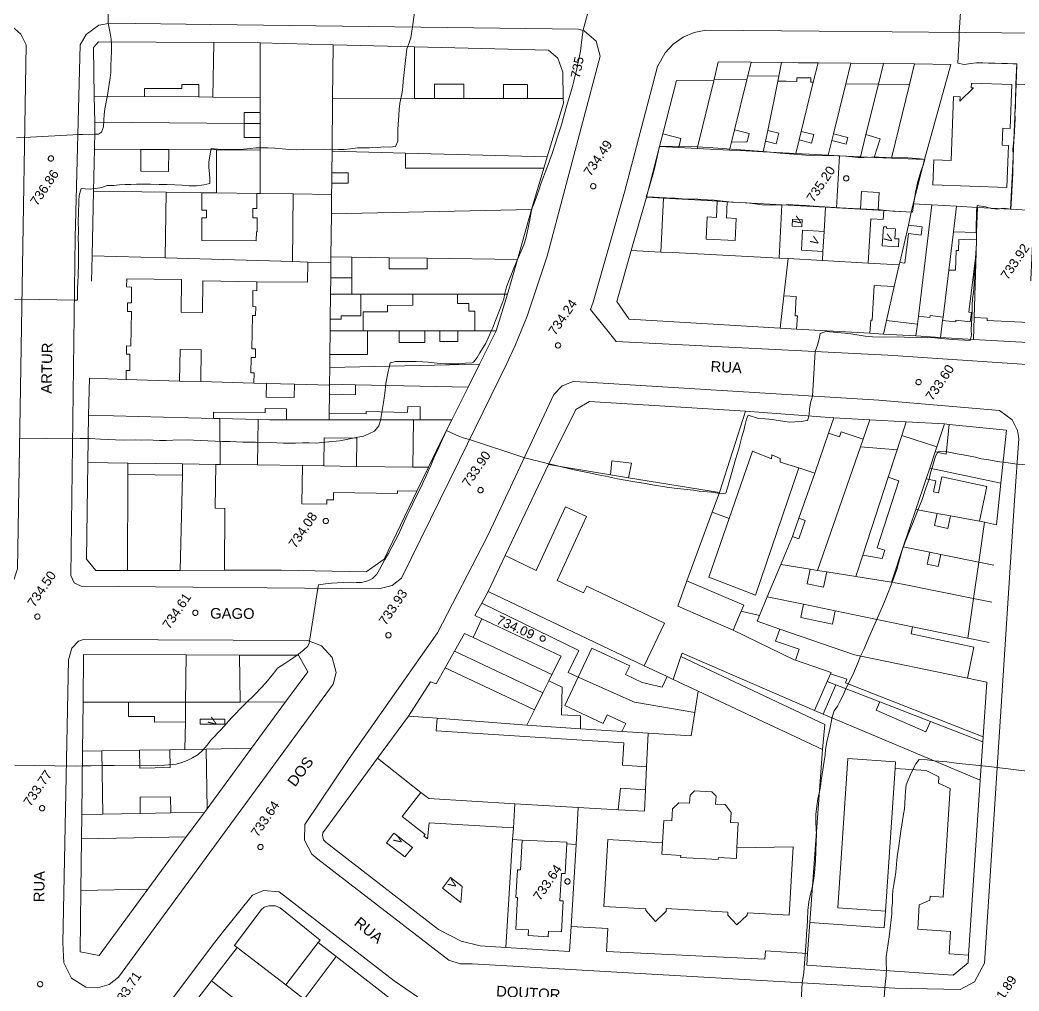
# Model space of a CAD drawing. Header units: metres. Extents: x 7 to 327053, y 40 to 7393807.
# Drawn here: x 326394.9 to 326583, y 7392948.7 to 7393131.5 of the extents above; entities that cross this region are included whole.
import ezdxf
from ezdxf.enums import TextEntityAlignment as Align

# ---------------------------------------------------------------- set-up
doc = ezdxf.new("R2010")
doc.units = ezdxf.units.M
doc.layers.get('0').update_dxf_attribs({"lineweight": 18})
for name, color, linetype, lineweight in [('100_SIST_VIARIO_MEIO_FIO', 1, 'Continuous', 18), ('160_P_SIMP_ASF_TOP', 7, 'Continuous', 18), ('206_MURO_E_MURO_ARRIMO', 7, 'Continuous', 18), ('214_PROJ_BEIRAL_EDIF', 10, 'Continuous', 18), ('600_CURVA_MESTRA', 14, 'Continuous', 18), ('602_CURVA_MESTRA_TOP', 24, 'Continuous', 18), ('604_CURVA_INTERM', 7, 'Continuous', 18), ('606_PTO_COTADO', 7, 'Continuous', 18), ('608_PTO_COTADO_INTERVIA', 1, 'Continuous', 18), ('624_SEGM_CURVA_MESTRA', 14, 'Continuous', 18)]:
    doc.layers.add(name, color=color, linetype=linetype, lineweight=lineweight)
doc.styles.add('Style-Arial', font='arial.ttf', dxfattribs={"height": 1.75})

# ---------------------------------------------------------------- blocks, each defined once
blk = doc.blocks.new('SP09')
at = {"color": 0, "linetype": 'Continuous'}
blk.add_lwpolyline([(-0.03, -0.51), (-0.14, -0.49), (-0.24, -0.46), (-0.31, -0.42), (-0.35, -0.39), (-0.42, -0.31), (-0.47, -0.24), (-0.51, -0.15), (-0.52, -0.09), (-0.52, 0.03), (-0.51, 0.11), (-0.48, 0.2), (-0.44, 0.27), (-0.4, 0.33), (-0.32, 0.39), (-0.23, 0.44), (-0.15, 0.48), (-0.1, 0.48), (-0.03, 0.48), (0.08, 0.48), (0.19, 0.44), (0.27, 0.4), (0.35, 0.32), (0.41, 0.23), (0.46, 0.11), (0.48, 0.03), (0.48, -0.03), (0.47, -0.08), (0.44, -0.21), (0.38, -0.3), (0.31, -0.38), (0.23, -0.44), (0.1, -0.49), (0.02, -0.51)], close=True, dxfattribs=at)
blk = doc.blocks.new('SP10')
at = {"color": 0, "linetype": 'Continuous'}
blk.add_lwpolyline([(-0.03, -0.51), (-0.14, -0.49), (-0.24, -0.46), (-0.31, -0.42), (-0.35, -0.39), (-0.42, -0.31), (-0.47, -0.24), (-0.51, -0.15), (-0.52, -0.09), (-0.52, 0.03), (-0.51, 0.11), (-0.48, 0.2), (-0.44, 0.27), (-0.4, 0.33), (-0.32, 0.39), (-0.23, 0.44), (-0.15, 0.48), (-0.1, 0.48), (-0.03, 0.48), (0.08, 0.48), (0.19, 0.44), (0.27, 0.4), (0.35, 0.32), (0.41, 0.23), (0.46, 0.11), (0.48, 0.03), (0.48, -0.03), (0.47, -0.08), (0.44, -0.21), (0.38, -0.3), (0.31, -0.38), (0.23, -0.44), (0.1, -0.49), (0.02, -0.51)], close=True, dxfattribs=at)

msp = doc.modelspace()

# ---------------------------------------------------------------- linework, layer by layer
at = {"layer": '100_SIST_VIARIO_MEIO_FIO'}
for points in [[(326171.626, 7393093.127), (326171.18, 7393030.649), (326172.628, 7393028.042), (326175.147, 7393026.476), (326327.147, 7393025.338), (326391.798, 7393025.027), (326393.714, 7393026.108), (326394.419, 7393028.19), (326395.991, 7393126.864), (326395.017, 7393128.875), (326393.346, 7393130.359), (326391.233, 7393131.089), (326176.511, 7393133.239), (326174.388, 7393132.547), (326172.351, 7393130.4), (326171.781, 7393128.405)], [(326405.887, 7393014.52), (326404.592, 7393013.194), (326404.012, 7393011.05), (326402.957, 7392957.718), (326403.098, 7392953.942), (326404.543, 7392951.072), (326407.253, 7392949.361), (326409.487, 7392949.225), (326411.628, 7392949.876), (326413.408, 7392951.233), (326453.817, 7393006.462), (326454.391, 7393008.619), (326453.672, 7393011.494), (326451.666, 7393013.685), (326449.082, 7393014.658), (326406.835, 7393014.839)]]:
    msp.add_lwpolyline(points, close=True, dxfattribs=at)
for points in [[(326494.172, 7393087.027), (326490.391, 7393075.781), (326488.116, 7393070.232), (326486.555, 7393066.822), (326477.624, 7393048.606), (326466.737, 7393026.384), (326464.953, 7393025.047), (326462.424, 7393024.425), (326406.357, 7393024.91), (326405.034, 7393025.552), (326404.407, 7393026.883), (326405.277, 7393090.539), (326406.193, 7393126.885), (326407.308, 7393128.825), (326409.736, 7393130.529), (326411.935, 7393130.914), (326430.79, 7393130.715)], [(326494.179, 7393087.024), (326504.132, 7393124.705), (326503.386, 7393127.563), (326501.145, 7393129.487), (326500.053, 7393129.814), (326430.795, 7393130.713)], [(326545.393, 7393129.43), (326524.016, 7393129.628), (326521.815, 7393129.181), (326519.752, 7393128.295), (326517.913, 7393127.005), (326516.376, 7393125.368), (326514.906, 7393122.763), (326508.721, 7393099.125), (326502.795, 7393078.358)], [(326502.795, 7393078.358), (326502.313, 7393077.012), (326506.923, 7393071.294)], [(326501.632, 7393063.299), (326499.035, 7393063.459), (326496.969, 7393062.61), (326495.433, 7393061.001), (326484.029, 7393036.698)], [(326433.218, 7392959.913), (326431.576, 7392957.851), (326405.286, 7392922.866), (326404.595, 7392919.971), (326404.931, 7392917.757), (326405.109, 7392917.435)]]:
    msp.add_lwpolyline(points, dxfattribs=at)
at = {"layer": '100_SIST_VIARIO_MEIO_FIO', "flags": 128}
for points in [[(326635.942, 7393128.452), (326614.143, 7393128.792), (326545.393, 7393129.43)], [(326506.923, 7393071.294), (326507.151, 7393071.01), (326558.317, 7393068.395), (326592.051, 7393066.168), (326680.791, 7393060.13), (326682.991, 7393060.537), (326684.894, 7393061.713), (326686.536, 7393064.187), (326686.857, 7393065.649), (326688.382, 7393093.749)], [(326501.632, 7393063.299), (326556.656, 7393059.919), (326579.382, 7393058.016), (326581.73, 7393056.202), (326582.743, 7393054.208), (326582.973, 7393052.73), (326582.21, 7393041.005), (326576.498, 7392953.907), (326574.664, 7392950.39), (326571.96, 7392948.919), (326559.664, 7392949.186), (326480.002, 7392953.747), (326477.761, 7392953.761), (326475.631, 7392954.456), (326450.961, 7392973.482), (326449.814, 7392974.442), (326448.42, 7392977.061), (326448.492, 7392980.027), (326456.832, 7392992.425), (326473.48, 7393016.136), (326482.842, 7393034.168), (326484.029, 7393036.698)], [(326438.589, 7392966.658), (326433.218, 7392959.913)], [(326469.747, 7392947.53), (326465.314, 7392950.571), (326443.653, 7392967.302), (326440.709, 7392967.578), (326438.659, 7392966.709), (326438.589, 7392966.658)]]:
    msp.add_lwpolyline(points, dxfattribs=at)
at = {"layer": '206_MURO_E_MURO_ARRIMO'}
for p, q in [((326532.582, 7393123.576), (326526.35, 7393123.642)), ((326538.313, 7393123.515), (326532.582, 7393123.576)), ((326541.457, 7393123.482), (326538.313, 7393123.515)), ((326545.179, 7393123.442), (326541.457, 7393123.482)), ((326557.505, 7393123.311), (326551.366, 7393123.376)), ((326563.373, 7393123.248), (326557.505, 7393123.311)), ((326515.318, 7393107.728), (326515.923, 7393110.089)), ((326493.543, 7393103.619), (326494.175, 7393105.734)), ((326408.697, 7393099.264), (326408.428, 7393087.115)), ((326510.007, 7393088.117), (326512.86, 7393098.149)), ((326408.428, 7393087.115), (326408.323, 7393082.368)), ((326484.555, 7393073.02), (326486.698, 7393079.91)), ((326541.135, 7393073.33), (326538.068, 7393073.509)), ((326557.474, 7393072.376), (326554.945, 7393072.523)), ((326563.62, 7393072.017), (326557.474, 7393072.376)), ((326568.256, 7393071.746), (326563.62, 7393072.017)), ((326574.43, 7393071.385), (326568.256, 7393071.746)), ((326584.683, 7393070.786), (326574.43, 7393071.385)), ((326474.142, 7393052.16), (326476.174, 7393056.231)), ((326531.505, 7393057.877), (326548.175, 7393056.604)), ((326548.175, 7393056.604), (326554.94, 7393056.228)), ((326554.94, 7393056.228), (326561.769, 7393055.848)), ((326561.769, 7393055.848), (326568.992, 7393055.447)), ((326568.992, 7393055.447), (326569.87, 7393055.361)), ((326471.785, 7393047.283), (326474.142, 7393052.16)), ((326486.239, 7393030.656), (326494.408, 7393047.793)), ((326579.617, 7393044.294), (326578.78, 7393036.48)), ((326463.425, 7393029.984), (326469.628, 7393042.82)), ((326460.031, 7393027.587), (326463.425, 7393029.984)), ((326433.375, 7393027.897), (326444.045, 7393027.916)), ((326444.045, 7393027.916), (326460.031, 7393027.587)), ((326481.821, 7393021.716), (326483.023, 7393023.909)), ((326480.524, 7393019.35), (326481.821, 7393021.716)), ((326576.28, 7392996.548), (326576.215, 7392995.572)), ((326406.505, 7392981.904), (326406.641, 7392993.831)), ((326575.735, 7392988.361), (326573.539, 7392955.391)), ((326498.694, 7392960.81), (326498.334, 7392956.067)), ((326505.595, 7392960.457), (326498.694, 7392960.81)), ((326505.317, 7392956.106), (326505.595, 7392960.457)), ((326498.334, 7392956.067), (326486.339, 7392956.831)), ((326535.172, 7392954.669), (326505.317, 7392956.106)), ((326535.278, 7392956.217), (326535.172, 7392954.669)), ((326543.197, 7392955.737), (326535.278, 7392956.217)), ((326430.957, 7392950.56), (326428.104, 7392946.92))]:
    msp.add_line(p, q, dxfattribs=at)
for points in [[(326526.35, 7393123.642), (326525.618, 7393120.302)], [(326532.582, 7393123.576), (326531.945, 7393121.002)], [(326538.313, 7393123.515), (326537.785, 7393120.94)], [(326437.08, 7393112.057), (326440.093, 7393112.034)], [(326431.862, 7393098.966), (326439.47, 7393098.868)], [(326422.206, 7393086.719), (326408.428, 7393087.115)], [(326432.481, 7393056.458), (326439.735, 7393056.272)], [(326470.213, 7393056.229), (326468.984, 7393056.228)], [(326439.618, 7393047.723), (326432.583, 7393047.819)]]:
    msp.add_lwpolyline(points, dxfattribs=at)
at = {"layer": '206_MURO_E_MURO_ARRIMO', "flags": 128}
for points in [[(326556.555, 7393119.474), (326557.505, 7393123.311)], [(326582.627, 7393123.145), (326582.479, 7393119.432)], [(326555.772, 7393105.664), (326553.164, 7393105.771)], [(326565.223, 7393105.278), (326563.094, 7393096.897)], [(326574.555, 7393075.479), (326574.43, 7393071.385)], [(326558.061, 7393074.936), (326557.474, 7393072.376)], [(326563.888, 7393074.231), (326563.62, 7393072.017)], [(326568.256, 7393071.746), (326568.645, 7393074.962)], [(326547.157, 7393053.686), (326548.175, 7393056.604)], [(326553.682, 7393052.616), (326554.94, 7393056.228)], [(326561.769, 7393055.848), (326560.932, 7393053.274)], [(326567.542, 7393051.125), (326568.992, 7393055.447)], [(326509.473, 7393045.325), (326506.108, 7393045.877)], [(326525.233, 7393038.816), (326526.593, 7393042.52)], [(326578.78, 7393036.48), (326576.514, 7393036.951)], [(326575.45, 7393029.44), (326578.313, 7393028.859)], [(326546.811, 7393027.586), (326545.062, 7393027.865)], [(326574.475, 7393022.564), (326577.885, 7393021.866)], [(326481.821, 7393021.716), (326500.119, 7393012.805), (326498.127, 7393008.613), (326500.012, 7393007.769)], [(326481.869, 7393018.718), (326480.524, 7393019.35)], [(326540.916, 7393010.94), (326540.677, 7393011.021), (326529.164, 7393016.621)], [(326573.417, 7393015.098), (326577.42, 7393014.273)], [(326544.5, 7393001.458), (326519.558, 7393012.295), (326519.336, 7393011.627)], [(326512.429, 7393009.919), (326516.748, 7393007.884)], [(326546.894, 7393006.969), (326547.518, 7393008.405)], [(326546.894, 7393006.969), (326544.5, 7393001.458)], [(326546.894, 7393006.969), (326548.531, 7393006.333)], [(326556.804, 7393003.117), (326566.342, 7392999.41)], [(326546.118, 7393000.779), (326544.5, 7393001.458)], [(326508.24, 7392997.554), (326500.452, 7392998.062)], [(326513.19, 7392997.23), (326512.88, 7392990.896)], [(326546.031, 7392994.109), (326543.644, 7392961.531)], [(326512.667, 7392986.547), (326512.469, 7392982.497), (326507.514, 7392982.788)], [(326498.694, 7392960.81), (326499.603, 7392976.269)]]:
    msp.add_lwpolyline(points, dxfattribs=at)
at = {"layer": '214_PROJ_BEIRAL_EDIF'}
for points in [[(326428.554, 7393117.036), (326431.159, 7393117.017), (326431.347, 7393127.271), (326409.667, 7393127.392), (326408.72, 7393126.371), (326408.853, 7393117.184), (326418.331, 7393117.113), (326418.33, 7393118.631), (326425.335, 7393118.635), (326425.335, 7393119.364), (326428.553, 7393119.365)], [(326440.086, 7393127.221), (326440.091, 7393116.95), (326431.159, 7393117.017), (326431.347, 7393127.271)], [(326440.094, 7393109.372), (326440.095, 7393107.044), (326440.099, 7393098.859), (326446.338, 7393098.779), (326453.548, 7393098.686), (326453.571, 7393100.819), (326453.591, 7393102.717), (326453.634, 7393106.823), (326453.739, 7393116.712), (326453.846, 7393126.87), (326440.086, 7393127.221), (326440.091, 7393116.95), (326440.092, 7393114.106), (326440.093, 7393112.034)], [(326469.192, 7393126.478), (326469.197, 7393116.719), (326453.739, 7393116.712), (326453.846, 7393126.87)], [(326490.459, 7393116.729), (326490.458, 7393119.387), (326485.923, 7393119.385), (326485.924, 7393116.727), (326478.463, 7393116.723), (326478.461, 7393119.446), (326472.934, 7393119.443), (326472.935, 7393116.721), (326469.197, 7393116.719), (326469.192, 7393126.478), (326494.381, 7393125.834), (326496.142, 7393124.326), (326497.12, 7393121.703), (326497.193, 7393116.732)], [(326525.563, 7393120.078), (326525.618, 7393120.302), (326531.756, 7393120.237), (326529.431, 7393110.842), (326528.863, 7393108.55), (326528.491, 7393107.047), (326522.415, 7393107.361)], [(326515.923, 7393110.089), (326518.505, 7393120.153), (326525.563, 7393120.078), (326522.415, 7393107.361), (326518.939, 7393107.541), (326519.359, 7393109.239)], [(326440.092, 7393114.106), (326437.079, 7393114.105), (326437.08, 7393112.057), (326408.924, 7393112.268), (326408.853, 7393117.184), (326418.331, 7393117.113), (326428.554, 7393117.036), (326431.159, 7393117.017), (326440.091, 7393116.95)], [(326490.459, 7393116.729), (326497.193, 7393116.732), (326497.205, 7393115.878), (326494.175, 7393105.734), (326467.493, 7393106.451), (326453.634, 7393106.823), (326453.739, 7393116.712), (326469.197, 7393116.719), (326472.935, 7393116.721), (326478.463, 7393116.723), (326485.924, 7393116.727)], [(326440.095, 7393107.044), (326431.858, 7393107.079), (326422.865, 7393107.117), (326417.634, 7393107.14), (326408.872, 7393107.177), (326408.948, 7393110.612), (326408.924, 7393112.268), (326437.08, 7393112.057), (326437.081, 7393109.371), (326440.094, 7393109.372)], [(326417.634, 7393107.14), (326417.616, 7393103.035), (326422.847, 7393103.013), (326422.865, 7393107.117), (326431.858, 7393107.079), (326431.862, 7393098.966), (326429.125, 7393099.001), (326422.365, 7393099.088), (326408.697, 7393099.264), (326408.872, 7393107.177)], [(326453.634, 7393106.823), (326467.493, 7393106.451), (326467.494, 7393103.607), (326493.543, 7393103.619), (326491.224, 7393095.853), (326453.509, 7393095.002), (326453.548, 7393098.686), (326453.571, 7393100.819), (326456.668, 7393100.82), (326456.667, 7393102.719), (326453.591, 7393102.717)], [(326440.099, 7393098.859), (326446.338, 7393098.779), (326446.174, 7393086.031), (326422.206, 7393086.719), (326422.365, 7393099.088), (326429.125, 7393099.001), (326429.111, 7393095.733), (326429.964, 7393095.729), (326429.958, 7393094.242), (326429.119, 7393094.245), (326429.101, 7393090.011), (326439.37, 7393089.967), (326439.377, 7393091.629), (326439.542, 7393091.628), (326439.553, 7393094.261), (326438.704, 7393094.265), (326438.711, 7393096.041), (326439.458, 7393096.038), (326439.47, 7393098.868)], [(326449.081, 7393085.948), (326446.174, 7393086.031), (326446.338, 7393098.779), (326453.548, 7393098.686), (326453.509, 7393095.002), (326453.423, 7393086.917), (326453.412, 7393085.823)], [(326471.543, 7393086.666), (326464.423, 7393086.765), (326457.348, 7393086.863), (326453.423, 7393086.917), (326453.509, 7393095.002), (326491.224, 7393095.853), (326488.549, 7393086.431)], [(326457.348, 7393086.863), (326453.423, 7393086.917), (326453.412, 7393085.823), (326453.382, 7393082.957), (326457.35, 7393082.959)], [(326471.543, 7393086.666), (326488.549, 7393086.431), (326486.698, 7393079.91), (326477.267, 7393079.906), (326468.853, 7393079.902), (326459.064, 7393079.898), (326457.351, 7393079.897), (326457.35, 7393082.959), (326457.348, 7393086.863), (326464.423, 7393086.765), (326464.424, 7393084.676), (326471.544, 7393084.68)], [(326453.349, 7393079.895), (326453.382, 7393082.957), (326453.412, 7393085.823), (326449.081, 7393085.948), (326449.04, 7393082.146), (326439.487, 7393082.247), (326439.465, 7393080.554), (326438.729, 7393080.563), (326438.691, 7393077.543), (326439.267, 7393077.536), (326439.246, 7393075.873), (326438.636, 7393075.881), (326438.555, 7393069.63), (326439.227, 7393069.622), (326439.206, 7393067.984), (326438.395, 7393067.994), (326438.358, 7393065.108), (326438.939, 7393065.101), (326438.913, 7393063.134), (326441.278, 7393063.067), (326446.561, 7393062.917), (326453.168, 7393062.729), (326453.17, 7393062.926), (326453.203, 7393066.097), (326453.229, 7393068.546), (326453.276, 7393073.006), (326453.299, 7393075.165)], [(326439.487, 7393082.247), (326429.311, 7393082.391), (326429.234, 7393076.461), (326425.209, 7393076.513), (326425.289, 7393082.66), (326414.969, 7393082.793), (326414.949, 7393081.25), (326415.89, 7393081.238), (326415.852, 7393078.269), (326415.13, 7393078.278), (326415.109, 7393076.646), (326415.832, 7393076.637), (326415.748, 7393070.127), (326414.928, 7393070.137), (326414.908, 7393068.61), (326415.561, 7393068.602), (326415.521, 7393065.498), (326414.865, 7393065.507), (326414.843, 7393063.818), (326424.932, 7393063.531), (326425.009, 7393069.462), (326428.987, 7393069.411), (326428.91, 7393063.418), (326438.913, 7393063.134), (326438.939, 7393065.101), (326438.358, 7393065.108), (326438.395, 7393067.994), (326439.206, 7393067.984), (326439.227, 7393069.622), (326438.555, 7393069.63), (326438.636, 7393075.881), (326439.246, 7393075.873), (326439.267, 7393077.536), (326438.691, 7393077.543), (326438.729, 7393080.563), (326439.465, 7393080.554)], [(326453.299, 7393075.165), (326453.349, 7393079.895), (326457.351, 7393079.897), (326459.064, 7393079.898), (326459.066, 7393075.839), (326455.374, 7393075.837), (326455.375, 7393075.166)], [(326480.509, 7393073.019), (326480.507, 7393076.692), (326479.383, 7393076.692), (326479.382, 7393078.112), (326477.268, 7393078.111), (326477.267, 7393079.906), (326468.853, 7393079.902), (326468.854, 7393077.795), (326464.068, 7393077.792), (326464.069, 7393076.587), (326459.494, 7393076.585), (326459.496, 7393073.009), (326460.329, 7393073.009), (326466.274, 7393073.012), (326471.097, 7393073.014), (326473.935, 7393073.016), (326477.346, 7393073.017)], [(326477.346, 7393073.017), (326480.509, 7393073.019), (326484.555, 7393073.02), (326481.414, 7393066.728), (326453.203, 7393066.097), (326453.229, 7393068.546), (326460.331, 7393068.549), (326460.329, 7393073.009), (326466.274, 7393073.012), (326466.275, 7393070.789), (326471.098, 7393070.792), (326471.097, 7393073.014), (326473.935, 7393073.016), (326473.936, 7393070.961), (326477.347, 7393070.963)], [(326453.276, 7393073.006), (326453.229, 7393068.546), (326460.331, 7393068.549), (326460.329, 7393073.009), (326459.496, 7393073.009)], [(326466.274, 7393073.012), (326471.097, 7393073.014), (326471.098, 7393070.792), (326466.275, 7393070.789)], [(326473.935, 7393073.016), (326477.346, 7393073.017), (326477.347, 7393070.963), (326473.936, 7393070.961)], [(326458.063, 7393062.825), (326479.247, 7393062.388), (326481.414, 7393066.728), (326453.203, 7393066.097), (326453.17, 7393062.926)], [(326453.168, 7393062.729), (326453.15, 7393061.038), (326453.112, 7393057.47), (326453.099, 7393056.221), (326445.053, 7393056.217), (326445.081, 7393058.282), (326441.048, 7393058.338), (326441.037, 7393057.563), (326431.302, 7393057.696), (326431.286, 7393056.489), (326407.776, 7393057.094), (326407.949, 7393064.083), (326414.843, 7393063.818), (326424.932, 7393063.531), (326428.91, 7393063.418), (326438.913, 7393063.134), (326441.278, 7393063.067), (326441.243, 7393060.504), (326446.527, 7393060.432), (326446.561, 7393062.917)], [(326458.063, 7393062.825), (326479.247, 7393062.388), (326476.174, 7393056.231), (326470.213, 7393056.229), (326470.263, 7393058.671), (326467.881, 7393058.72), (326467.859, 7393057.619), (326460.055, 7393057.78), (326460.046, 7393057.327), (326453.112, 7393057.47), (326453.15, 7393061.038), (326458.024, 7393060.937)], [(326431.286, 7393056.489), (326407.776, 7393057.094), (326407.641, 7393048.161), (326415.147, 7393048.058), (326425.494, 7393047.916), (326431.765, 7393047.831), (326432.583, 7393047.819), (326432.481, 7393056.458)], [(326453.099, 7393056.221), (326468.984, 7393056.228), (326468.862, 7393047.323), (326458.218, 7393047.468), (326458.291, 7393052.754), (326452.161, 7393052.838), (326452.089, 7393047.552), (326448.042, 7393047.608), (326439.618, 7393047.723), (326439.735, 7393056.272), (326441.914, 7393056.216), (326445.053, 7393056.217)], [(326415.141, 7393045.917), (326415.088, 7393027.866), (326409.168, 7393027.855), (326407.367, 7393030), (326407.641, 7393048.161), (326415.147, 7393048.058)], [(326425.446, 7393045.776), (326425.05, 7393027.883), (326433.375, 7393027.897), (326433.454, 7393039.508), (326431.631, 7393039.608), (326431.765, 7393047.831), (326425.494, 7393047.916)], [(326468.862, 7393047.323), (326458.218, 7393047.468), (326452.089, 7393047.552), (326448.042, 7393047.608), (326447.944, 7393040.415), (326452.635, 7393040.351), (326452.646, 7393041.162), (326453.883, 7393041.145), (326453.902, 7393042.523), (326465.939, 7393042.358), (326465.946, 7393042.871), (326469.628, 7393042.82), (326471.785, 7393047.283)], [(326425.05, 7393027.883), (326415.088, 7393027.866), (326415.141, 7393045.917), (326425.446, 7393045.776)], [(326415.273, 7393003.077), (326406.746, 7393003.075), (326406.848, 7393012.012), (326426.174, 7393011.961), (326426.054, 7393003.081)], [(326426.174, 7393011.961), (326426.054, 7393003.081), (326436.335, 7393003.084), (326436.186, 7393011.935)], [(326444.874, 7393003.087), (326449.052, 7393008.767), (326447.287, 7393011.906), (326436.186, 7393011.935), (326436.335, 7393003.084)], [(326415.273, 7393003.077), (326406.746, 7393003.075), (326406.641, 7392993.831), (326410.27, 7392993.892), (326417.363, 7392994.011), (326423.066, 7392994.107), (326425.932, 7392994.155), (326426.002, 7392999.319), (326420.211, 7392999.317), (326420.211, 7393000.382), (326415.274, 7393000.38)], [(326426.002, 7392999.319), (326425.932, 7392994.155), (326429.903, 7392994.222), (326438.461, 7392994.366), (326444.874, 7393003.087), (326436.335, 7393003.084), (326426.054, 7393003.081)], [(326428.79, 7392999.854), (326428.79, 7392998.912), (326433.444, 7392998.914), (326433.444, 7392999.856)], [(326423.066, 7392994.107), (326423.123, 7392990.742), (326417.42, 7392990.646), (326417.363, 7392994.011), (326410.27, 7392993.892), (326410.47, 7392981.971), (326417.519, 7392982.089), (326417.468, 7392985.14), (326423.201, 7392985.236), (326423.252, 7392982.186), (326429.581, 7392982.292), (326430.092, 7392982.986), (326429.903, 7392994.222), (326425.932, 7392994.155)], [(326438.461, 7392994.366), (326430.092, 7392982.986), (326429.903, 7392994.222)], [(326410.47, 7392981.971), (326417.519, 7392982.089), (326423.252, 7392982.186), (326429.581, 7392982.292), (326426.177, 7392977.663), (326406.453, 7392977.331), (326406.505, 7392981.904)], [(326406.342, 7392967.614), (326418.942, 7392967.825), (326426.177, 7392977.663), (326406.453, 7392977.331)], [(326406.342, 7392967.614), (326418.942, 7392967.825), (326409.756, 7392955.334), (326406.21, 7392956.013)]]:
    msp.add_lwpolyline(points, close=True, dxfattribs=at)
at = {"layer": '214_PROJ_BEIRAL_EDIF', "flags": 128}
for points in [[(326547.763, 7393108.815), (326548.078, 7393110.09), (326550.417, 7393119.539), (326551.366, 7393123.376), (326545.179, 7393123.442), (326544.277, 7393119.799), (326541.983, 7393110.527), (326544.352, 7393109.94), (326543.96, 7393108.357), (326541.591, 7393108.943), (326540.962, 7393106.402), (326547.087, 7393106.085)], [(326562.423, 7393119.412), (326558.988, 7393105.531), (326565.223, 7393105.278), (326570.163, 7393123.176), (326563.373, 7393123.248)], [(326582.479, 7393119.432), (326587.253, 7393119.241), (326587.336, 7393121.332), (326590.459, 7393121.208), (326590.438, 7393120.689), (326599.445, 7393120.377), (326599.402, 7393119.307), (326601.83, 7393119.208), (326601.339, 7393111.006), (326601.099, 7393107.004), (326600.541, 7393097.679), (326600.3, 7393092.732), (326599.972, 7393085.994), (326599.917, 7393084.86), (326599.386, 7393073.966), (326599.185, 7393069.827), (326592.3, 7393070.283), (326592.492, 7393074.393), (326593.828, 7393102.951), (326586.322, 7393104.07), (326585.743, 7393095.684), (326581.451, 7393095.913), (326581.876, 7393104.299)], [(326547.763, 7393108.815), (326550.461, 7393108.147), (326550.776, 7393109.422), (326548.078, 7393110.09), (326550.417, 7393119.539), (326556.555, 7393119.474), (326554.204, 7393109.975), (326553.164, 7393105.771), (326549.188, 7393105.977), (326547.087, 7393106.085)], [(326562.423, 7393119.412), (326558.988, 7393105.531), (326555.772, 7393105.664), (326556.898, 7393109.144), (326554.204, 7393109.975), (326556.555, 7393119.474)], [(326570.713, 7393117.093), (326570.235, 7393105.09), (326566.985, 7393105.219), (326566.797, 7393100.515), (326580.75, 7393099.959), (326581.067, 7393107.903), (326579.873, 7393107.951), (326580, 7393111.15), (326581.355, 7393111.096), (326581.684, 7393119.356), (326574.073, 7393119.659), (326574.038, 7393118.78), (326574.471, 7393118.763), (326571.902, 7393116.262), (326571.933, 7393117.045)], [(326556.476, 7393095.714), (326553.144, 7393095.9), (326553.33, 7393099.232), (326556.662, 7393099.046)], [(326539.534, 7393086.614), (326537.87, 7393086.698), (326538.38, 7393096.724), (326546.572, 7393096.267), (326546.309, 7393091.725), (326542.269, 7393091.959), (326542.049, 7393088.171), (326546.089, 7393087.937), (326545.99, 7393086.239)], [(326548.639, 7393096.152), (326553.144, 7393095.9), (326556.476, 7393095.714), (326557.558, 7393095.654), (326557.458, 7393093.932), (326555.094, 7393094.069), (326554.611, 7393085.739), (326545.99, 7393086.239), (326546.089, 7393087.937), (326546.309, 7393091.725), (326546.572, 7393096.267)], [(326560.56, 7393085.842), (326561.55, 7393085.722), (326562.226, 7393091.311), (326564.613, 7393091.022), (326564.804, 7393092.604), (326562.183, 7393092.921), (326562.743, 7393095.365), (326563.094, 7393096.897), (326566.607, 7393096.708), (326564.07, 7393075.74), (326563.888, 7393074.231), (326558.061, 7393074.936), (326559.524, 7393081.322), (326560.459, 7393085.4)], [(326568.72, 7393075.58), (326569.791, 7393084.436), (326570.659, 7393091.614), (326571.245, 7393096.46), (326566.607, 7393096.708), (326564.07, 7393075.74), (326566.26, 7393075.475), (326566.308, 7393075.871)], [(326571.245, 7393096.46), (326575.192, 7393096.249), (326575.046, 7393091.479), (326570.659, 7393091.614)], [(326585.78, 7393095.361), (326585.845, 7393094.781), (326584.867, 7393074.579), (326577.002, 7393074.96), (326577.022, 7393075.36), (326574.555, 7393075.479), (326574.93, 7393087.72), (326575.003, 7393090.098), (326575.046, 7393091.479), (326575.192, 7393096.249), (326581.451, 7393095.913), (326585.743, 7393095.684)], [(326540.351, 7393094.036), (326542.177, 7393093.93), (326542.1, 7393092.599), (326540.274, 7393092.705)], [(326557.558, 7393095.654), (326562.743, 7393095.365), (326562.183, 7393092.921), (326560.56, 7393085.842), (326560.459, 7393085.4), (326554.611, 7393085.739), (326555.094, 7393094.069), (326557.458, 7393093.932)], [(326557.488, 7393092.599), (326558.076, 7393092.565), (326558.062, 7393092.321), (326559.739, 7393092.224), (326559.63, 7393090.34), (326560.394, 7393090.296), (326560.309, 7393088.824), (326557.279, 7393089)], [(326568.645, 7393074.962), (326568.72, 7393075.58), (326569.791, 7393084.436), (326571.088, 7393084.396), (326571.202, 7393088.12), (326571.651, 7393088.106), (326571.715, 7393090.198), (326575.003, 7393090.098), (326574.93, 7393087.72), (326573.573, 7393076.501), (326574.056, 7393076.443), (326573.846, 7393074.701), (326571.142, 7393075.028), (326571.098, 7393074.666)], [(326545.99, 7393086.239), (326554.611, 7393085.739), (326560.459, 7393085.4), (326559.524, 7393081.322), (326555.731, 7393081.542), (326555.35, 7393074.978), (326555.089, 7393074.993), (326554.945, 7393072.523), (326541.135, 7393073.33), (326541.278, 7393075.796), (326540.873, 7393075.82), (326541.084, 7393079.442), (326538.747, 7393079.577), (326539.534, 7393086.614)], [(326506.108, 7393045.877), (326506.329, 7393048.51), (326510.07, 7393048.089), (326509.473, 7393045.325), (326526.593, 7393042.52), (326531.505, 7393057.877), (326502.102, 7393059.676), (326499.561, 7393058.183), (326494.408, 7393047.793)], [(326567.229, 7393050.191), (326569.318, 7393049.749), (326569.87, 7393055.361), (326580.69, 7393054.3), (326579.617, 7393044.294), (326566.204, 7393047.134)], [(326540.37, 7393034.26), (326538.151, 7393028.968), (326543.697, 7393028.083), (326545.062, 7393027.865), (326553.682, 7393052.616), (326549.501, 7393053.953), (326549.206, 7393053.031), (326547.157, 7393053.686), (326544.547, 7393046.199), (326541.577, 7393037.681), (326542.776, 7393037.241), (326541.526, 7393033.836)], [(326553.607, 7393030.743), (326552.296, 7393026.711), (326558.995, 7393025.642), (326561.236, 7393032.322), (326563.598, 7393039.363), (326565.535, 7393045.14), (326566.204, 7393047.134), (326567.229, 7393050.191), (326567.542, 7393051.125), (326560.932, 7393053.274), (326558.382, 7393045.43), (326560.42, 7393044.767), (326556.312, 7393032.132), (326557.761, 7393031.661), (326557.26, 7393030.122)], [(326553.166, 7393051.134), (326545.062, 7393027.865), (326546.811, 7393027.586), (326552.296, 7393026.711), (326553.607, 7393030.743), (326558.382, 7393045.43), (326560.053, 7393050.571)], [(326528.431, 7393037.642), (326524.629, 7393026.595), (326533.388, 7393023.199), (326541.555, 7393047.192), (326538.014, 7393048.268), (326538.054, 7393048.929), (326536.459, 7393049.611), (326536.413, 7393048.853), (326532.804, 7393050.346)], [(326540.37, 7393034.26), (326540.457, 7393034.467), (326541.577, 7393037.681), (326544.547, 7393046.199), (326541.555, 7393047.192), (326533.388, 7393023.199), (326524.629, 7393026.595), (326528.431, 7393037.642), (326525.233, 7393038.816), (326520.482, 7393025.878), (326531.188, 7393021.33), (326530.723, 7393020.207), (326534.13, 7393019.377), (326535.603, 7393022.89), (326538.151, 7393028.968)], [(326563.598, 7393039.363), (326567.619, 7393038.612), (326570.151, 7393038.139), (326575.587, 7393037.124), (326576.98, 7393043.702), (326568.489, 7393045.5), (326567.847, 7393042.472), (326566.908, 7393042.671), (326567.35, 7393044.755), (326565.535, 7393045.14)], [(326512.429, 7393009.919), (326483.023, 7393023.909), (326486.239, 7393030.656), (326492.1, 7393027.868), (326497.6, 7393039.818), (326501.56, 7393037.996), (326496.038, 7393025.994), (326501.017, 7393023.625), (326501.623, 7393024.898), (326516.246, 7393017.941)], [(326567.619, 7393038.612), (326563.598, 7393039.363), (326561.236, 7393032.322), (326566.206, 7393031.314), (326568.285, 7393030.893), (326575.45, 7393029.44), (326576.514, 7393036.951), (326575.587, 7393037.124), (326570.151, 7393038.139), (326569.649, 7393035.768), (326567.13, 7393036.302)], [(326574.475, 7393022.564), (326561.085, 7393025.308), (326558.995, 7393025.642), (326561.236, 7393032.322), (326566.206, 7393031.314), (326565.72, 7393029.017), (326567.795, 7393028.577), (326568.285, 7393030.893), (326575.45, 7393029.44)], [(326543.697, 7393028.083), (326543.116, 7393025.342), (326546.198, 7393024.689), (326546.811, 7393027.586), (326552.296, 7393026.711), (326558.995, 7393025.642), (326561.085, 7393025.308), (326574.475, 7393022.564), (326573.417, 7393015.098), (326562.97, 7393017.25), (326548.412, 7393020.25), (326542.44, 7393021.481), (326535.603, 7393022.89), (326538.151, 7393028.968)], [(326530.723, 7393020.207), (326529.164, 7393016.621), (326518.749, 7393021.159), (326520.482, 7393025.878), (326531.188, 7393021.33)], [(326542.44, 7393021.481), (326541.911, 7393018.983), (326547.876, 7393017.72), (326548.412, 7393020.25), (326562.97, 7393017.25), (326562.688, 7393015.919), (326574.55, 7393013.407), (326573.318, 7393007.589), (326552.016, 7393011.979), (326537.963, 7393016.821), (326533.691, 7393018.331), (326534.13, 7393019.377), (326535.603, 7393022.89)], [(326495.058, 7393008.235), (326496.779, 7393011.715), (326481.869, 7393018.718), (326480.199, 7393015.206)], [(326540.916, 7393010.94), (326547.623, 7393008.647), (326547.518, 7393008.405), (326550.575, 7393007.36), (326550.341, 7393006.677), (326576.28, 7392996.548), (326576.962, 7393006.79), (326573.318, 7393007.589), (326552.016, 7393011.979), (326537.963, 7393016.821), (326537.192, 7393014.566), (326541.636, 7393013.047)], [(326478.56, 7393015.975), (326476.69, 7393012.642), (326493.368, 7393004.818), (326494.478, 7393007.063), (326495.058, 7393008.235), (326480.199, 7393015.206)], [(326516.748, 7393007.884), (326515.809, 7393005.886), (326512.054, 7393006.777), (326508.924, 7393008.249), (326509.699, 7393009.897), (326502.587, 7393013.242), (326500.012, 7393007.769), (326510.593, 7393003.033), (326521.971, 7393001.077), (326522.595, 7393005.133), (326517.909, 7393007.337)], [(326474.951, 7393009.543), (326491.796, 7393001.64), (326493.368, 7393004.818), (326476.69, 7393012.642)], [(326519.336, 7393011.627), (326546.483, 7392998.858), (326546.031, 7392994.109), (326522.595, 7393005.133), (326517.909, 7393007.337)], [(326473.432, 7393000.02), (326468.037, 7393000.434), (326472.206, 7393006.898), (326473.254, 7393006.517), (326474.951, 7393009.543), (326491.796, 7393001.64), (326490.353, 7392998.721)], [(326521.971, 7393001.077), (326510.593, 7393003.033), (326500.012, 7393007.769), (326497.493, 7393002.413), (326504.687, 7392999.029), (326505.465, 7393000.684), (326508.943, 7392999.048), (326508.24, 7392997.554), (326513.19, 7392997.23), (326521.298, 7392996.701)], [(326500.452, 7392998.062), (326500.402, 7393000.485), (326496.856, 7393000.694), (326496.979, 7393005.873), (326494.478, 7393007.063), (326493.368, 7393004.818), (326491.796, 7393001.64), (326490.353, 7392998.721)], [(326566.342, 7392999.41), (326565.487, 7392997.441), (326556.108, 7393001.516), (326556.804, 7393003.117), (326548.531, 7393006.333), (326546.118, 7393000.779), (326575.735, 7392988.361), (326576.215, 7392995.572)], [(326507.514, 7392982.788), (326507.997, 7392986.875), (326512.667, 7392986.547), (326512.88, 7392990.896), (326508.349, 7392991.17), (326508.59, 7392995.416), (326473.248, 7392997.671), (326473.432, 7393000.02), (326468.037, 7393000.434), (326462.226, 7392992.511), (326470.364, 7392986.067), (326471.857, 7392984.885), (326488.091, 7392983.93), (326500.012, 7392983.229)], [(326470.364, 7392986.067), (326462.226, 7392992.511), (326451.885, 7392978.414), (326451.829, 7392978.022), (326452.056, 7392977.144), (326452.502, 7392976.629), (326473.662, 7392960.224), (326477.939, 7392958.023), (326481.554, 7392957.135), (326486.339, 7392956.831), (326487.654, 7392977.171), (326487.799, 7392979.41), (326471.917, 7392980.356), (326471.631, 7392977.299), (326470.944, 7392977.831), (326471.175, 7392978.13), (326466.825, 7392981.503)], [(326557.865, 7392963.719), (326559.695, 7392990.551), (326559.782, 7392991.826), (326550.797, 7392992.439), (326548.88, 7392964.332)], [(326543.644, 7392961.531), (326557.65, 7392960.575), (326557.865, 7392963.719), (326559.695, 7392990.551), (326565.538, 7392990.162), (326567.917, 7392988.975), (326567.837, 7392987.769), (326570.084, 7392986.796), (326568.722, 7392966.336), (326566.266, 7392966.5), (326566.218, 7392965.777), (326564.243, 7392964.863), (326563.94, 7392960.306), (326570.15, 7392959.892), (326569.867, 7392955.635), (326573.539, 7392955.391), (326573.442, 7392953.943), (326570.615, 7392951.609), (326543.035, 7392953.49), (326543.197, 7392955.737)], [(326515.895, 7392976.577), (326516.142, 7392980.788), (326517.613, 7392980.701), (326517.748, 7392982.993), (326518.94, 7392984.121), (326520.992, 7392984.001), (326521.083, 7392985.552), (326521.888, 7392986.381), (326525.199, 7392986.187), (326525.965, 7392985.336), (326525.878, 7392983.861), (326527.668, 7392983.756), (326528.803, 7392982.291), (326528.691, 7392980.394), (326530.141, 7392980.309), (326529.864, 7392975.6), (326529.81, 7392973.626), (326526.413, 7392973.825), (326526.388, 7392973.405), (326519.281, 7392973.823), (326519.303, 7392974.204), (326515.767, 7392974.412)], [(326487.799, 7392979.41), (326487.654, 7392977.171), (326489.44, 7392977.066), (326497.874, 7392976.691), (326497.855, 7392976.372), (326499.603, 7392976.269), (326500.012, 7392983.229), (326488.091, 7392983.93)], [(326463.914, 7392976.59), (326465.304, 7392978.383), (326468.765, 7392975.699), (326467.376, 7392973.907)], [(326529.864, 7392975.6), (326540.48, 7392975.802), (326539.722, 7392962.914), (326531.872, 7392963.375), (326531.847, 7392962.936), (326529.848, 7392961.109), (326528.171, 7392962.969), (326528.202, 7392963.49), (326516.59, 7392964.173), (326516.562, 7392963.714), (326514.581, 7392961.748), (326512.711, 7392963.813), (326512.729, 7392964.128), (326504.857, 7392964.591), (326505.598, 7392977.183), (326515.895, 7392976.577), (326515.767, 7392974.412), (326519.303, 7392974.204), (326519.281, 7392973.823), (326526.388, 7392973.405), (326526.413, 7392973.825), (326529.81, 7392973.626)], [(326489.44, 7392977.066), (326489.112, 7392971.473), (326488.577, 7392971.505), (326488.27, 7392966.292), (326488.594, 7392966.273), (326488.244, 7392960.322), (326490.624, 7392960.182), (326490.56, 7392959.094), (326494.344, 7392958.871), (326494.406, 7392959.917), (326496.85, 7392959.774), (326497.194, 7392965.619), (326496.561, 7392965.656), (326496.865, 7392970.814), (326497.526, 7392970.775), (326497.855, 7392976.372), (326497.874, 7392976.691)], [(326474.416, 7392968.029), (326477.923, 7392965.31), (326478.146, 7392968.334), (326475.964, 7392970.026)], [(326435.783, 7392956.858), (326444.92, 7392949.815), (326451.027, 7392957.765), (326451.386, 7392958.238), (326443.875, 7392964.305), (326442.968, 7392964.681), (326441.736, 7392964.678), (326440.835, 7392964.446), (326440.297, 7392963.944), (326435.241, 7392957.205)], [(326452.229, 7392933.896), (326453.421, 7392932.963), (326460.01, 7392927.801), (326465.019, 7392934.322), (326460.948, 7392937.46), (326448.385, 7392947.144), (326444.92, 7392949.815), (326435.783, 7392956.858), (326430.957, 7392950.56), (326435.595, 7392946.927), (326438.664, 7392944.523), (326440.66, 7392947.121), (326444.449, 7392944.21), (326443.603, 7392943.109), (326449.606, 7392938.497), (326450.467, 7392939.617), (326454.339, 7392936.643)], [(326454.39, 7392955.16), (326448.385, 7392947.144), (326444.92, 7392949.815), (326451.027, 7392957.765)], [(326466.929, 7392945.449), (326454.39, 7392955.16), (326448.385, 7392947.144), (326460.948, 7392937.46)]]:
    msp.add_lwpolyline(points, close=True, dxfattribs=at)
at = {"layer": '214_PROJ_BEIRAL_EDIF'}
for points in [[(326531.924, 7393109.076), (326532.192, 7393110.159), (326529.431, 7393110.842), (326531.756, 7393120.237), (326531.945, 7393121.002), (326537.785, 7393120.94), (326537.593, 7393120.005), (326536.891, 7393116.581)], [(326539.145, 7393119.988), (326537.593, 7393120.005), (326536.891, 7393116.581)], [(326516.081, 7393097.969), (326512.86, 7393098.149), (326515.318, 7393107.728), (326518.939, 7393107.541), (326522.415, 7393107.361), (326528.491, 7393107.047), (326530.512, 7393106.942)], [(326530.512, 7393106.942), (326528.491, 7393107.047), (326528.863, 7393108.55)], [(326528.863, 7393108.55), (326531.605, 7393108.594)], [(326517.793, 7393087.721), (326515.565, 7393087.834), (326516.081, 7393097.969), (326524.272, 7393097.512)], [(326524.272, 7393097.512), (326516.081, 7393097.969)], [(326509.536, 7393075.243), (326507.27, 7393078.497), (326510.007, 7393088.117), (326515.565, 7393087.834)], [(326515.565, 7393087.834), (326517.793, 7393087.721)]]:
    msp.add_lwpolyline(points, dxfattribs=at)
at = {"layer": '214_PROJ_BEIRAL_EDIF', "flags": 128}
for points in [[(326535.279, 7393108.725), (326534.867, 7393106.717), (326540.962, 7393106.402), (326541.591, 7393108.943), (326541.983, 7393110.527), (326544.277, 7393119.799), (326543.817, 7393119.804), (326543.826, 7393120.624), (326541.194, 7393120.652), (326541.187, 7393119.966), (326539.145, 7393119.988)], [(326536.891, 7393116.581), (326535.692, 7393110.738), (326535.279, 7393108.725), (326534.867, 7393106.717), (326530.512, 7393106.942)], [(326536.891, 7393116.581), (326535.692, 7393110.738), (326537.781, 7393110.221), (326537.288, 7393108.228), (326535.279, 7393108.725)], [(326531.605, 7393108.594), (326531.806, 7393108.597), (326531.924, 7393109.076)], [(326530.512, 7393106.942), (326534.867, 7393106.717), (326540.962, 7393106.402), (326547.087, 7393106.085), (326549.188, 7393105.977), (326548.639, 7393096.152), (326546.572, 7393096.267), (326538.38, 7393096.724), (326528.077, 7393097.299), (326526.196, 7393097.404), (326524.272, 7393097.512)], [(326526.196, 7393097.404), (326526.041, 7393094.366), (326524.286, 7393094.455), (326524.073, 7393090.264), (326529.545, 7393089.986), (326529.757, 7393094.157), (326527.922, 7393094.251), (326528.077, 7393097.299), (326538.38, 7393096.724), (326537.87, 7393086.698), (326517.793, 7393087.721)], [(326524.272, 7393097.512), (326526.196, 7393097.404)], [(326517.793, 7393087.721), (326537.87, 7393086.698), (326539.534, 7393086.614), (326538.747, 7393079.577), (326538.068, 7393073.509), (326509.585, 7393075.173), (326509.536, 7393075.243)]]:
    msp.add_lwpolyline(points, dxfattribs=at)
at = {"layer": '600_CURVA_MESTRA', "elevation": 735}
for points in [[(326500.314, 7393125.117), (326500.408, 7393125.666), (326500.584, 7393126.81), (326500.695, 7393127.82), (326500.954, 7393129.685), (326505.509, 7393146.278)], [(326394.811, 7393052.802), (326404.759, 7393052.654), (326406.175, 7393052.699), (326408.066, 7393052.709), (326410.005, 7393052.598), (326414.303, 7393052.42), (326416.69, 7393052.449), (326417.765, 7393052.42), (326418.833, 7393052.44), (326419.95, 7393052.427), (326421.16, 7393052.351), (326422.404, 7393052.351), (326423.662, 7393052.395), (326426.529, 7393052.446), (326427.569, 7393052.423), (326431.593, 7393052.205), (326433.021, 7393052.137), (326434.422, 7393052.128), (326436.835, 7393052.048), (326439.205, 7393052.035), (326441.956, 7393051.973), (326444.499, 7393051.857), (326446.782, 7393051.835), (326448.097, 7393051.882), (326449.352, 7393051.885), (326450.676, 7393051.851), (326451.694, 7393051.95), (326453.053, 7393052.108), (326455.086, 7393052.281), (326456.074, 7393052.443), (326458.507, 7393052.938), (326459.544, 7393053.183), (326460.572, 7393053.564), (326461.652, 7393054.091), (326462.456, 7393055.123), (326462.755, 7393056.117), (326463.152, 7393058.341), (326463.32, 7393059.515), (326463.541, 7393060.736), (326463.631, 7393061.794), (326463.784, 7393063.06), (326464.216, 7393065.345), (326464.487, 7393066.309), (326464.597, 7393066.948), (326465.668, 7393067.234), (326468.25, 7393067.192), (326469.493, 7393067.188), (326470.708, 7393067.144), (326471.734, 7393067.08), (326473.988, 7393066.856), (326474.99, 7393066.755), (326476.273, 7393066.753), (326477.519, 7393066.797), (326478.776, 7393066.919), (326480.042, 7393066.986), (326480.262, 7393067.093), (326480.939, 7393067.972), (326481.452, 7393068.845), (326482.577, 7393070.66), (326483.182, 7393071.927), (326484.037, 7393073.921), (326484.413, 7393074.943), (326485.255, 7393076.982), (326485.59, 7393077.986), (326485.996, 7393079.015), (326486.17, 7393080.028), (326486.504, 7393081.3), (326487.906, 7393084.79), (326488.774, 7393086.881), (326489.213, 7393087.892), (326489.747, 7393089.198), (326490.116, 7393090.368), (326490.412, 7393091.481), (326490.912, 7393093.868), (326491.106, 7393095.066), (326491.326, 7393096.132), (326491.531, 7393096.516), (326492.125, 7393098.218), (326492.572, 7393099.487), (326493.033, 7393100.869), (326494.097, 7393103.647), (326495.113, 7393106.37), (326495.806, 7393108.553), (326496.1, 7393109.512), (326496.565, 7393110.846), (326496.856, 7393111.807), (326497.84, 7393115.518), (326498.244, 7393116.711), (326498.945, 7393119.017), (326499.171, 7393120.033), (326499.204, 7393120.154)], [(326524.385, 7393097.683), (326522.513, 7393097.783), (326519.591, 7393097.879), (326518.249, 7393097.967), (326516.59, 7393098.05), (326515.332, 7393098.094), (326514.325, 7393098.178), (326512.825, 7393098.221), (326513.118, 7393099.188), (326514.029, 7393102.385), (326514.354, 7393103.593), (326514.862, 7393105.788), (326515.136, 7393106.874), (326515.324, 7393107.724), (326516.469, 7393107.738), (326517.687, 7393107.723), (326518.815, 7393107.751), (326521.429, 7393107.716), (326524.556, 7393107.52), (326530.614, 7393107.097)]]:
    msp.add_lwpolyline(points, dxfattribs=at)
at = {"layer": '600_CURVA_MESTRA', "elevation": 735, "flags": 128}
for points in [[(326530.614, 7393107.097), (326534.028, 7393106.817), (326535.622, 7393106.702), (326538.064, 7393106.473), (326540.62, 7393106.278), (326542.901, 7393106.058), (326545.994, 7393106.035), (326547.534, 7393106.016), (326548.816, 7393105.969), (326550.399, 7393105.867), (326552.746, 7393105.645), (326553.771, 7393105.606), (326555.236, 7393105.671), (326556.635, 7393105.67), (326559.387, 7393105.595), (326561.44, 7393105.611), (326562.881, 7393105.535), (326563.918, 7393105.442), (326564.926, 7393105.324), (326565.261, 7393105.261), (326564.999, 7393104.218), (326564.627, 7393103.184), (326564.001, 7393101.101), (326563.517, 7393099.12), (326562.947, 7393095.319)], [(326562.947, 7393095.319), (326561.779, 7393095.422), (326559.232, 7393095.53), (326558.027, 7393095.658), (326556.941, 7393095.749), (326550.466, 7393096.104), (326549.33, 7393096.155), (326544.38, 7393096.499), (326542.874, 7393096.591), (326541.621, 7393096.632), (326540.417, 7393096.693), (326539.181, 7393096.71), (326536.487, 7393096.68), (326534.634, 7393096.74), (326532.843, 7393096.976), (326531.749, 7393097.084), (326528.935, 7393097.238), (326527.32, 7393097.437), (326525.632, 7393097.61), (326524.385, 7393097.683)]]:
    msp.add_lwpolyline(points, dxfattribs=at)
at = {"layer": '604_CURVA_INTERM', "flags": 128}
for points, elevation in [([(326470.962, 7393146.197), (326468.776, 7393130.22), (326468.482, 7393128.172), (326468.153, 7393127.215), (326467.712, 7393126.108), (326467.428, 7393123.367), (326467.154, 7393121.109), (326467.051, 7393120.005), (326466.979, 7393118.945), (326466.848, 7393117.928), (326466.431, 7393115.816), (326466.303, 7393114.764), (326466.237, 7393113.56), (326466.048, 7393110.959), (326466.051, 7393109.856), (326466.006, 7393108.697), (326465.579, 7393107.705), (326464.474, 7393107.597), (326463.361, 7393107.619), (326462.275, 7393107.537), (326460.71, 7393107.457), (326459.509, 7393107.483), (326458.399, 7393107.448), (326457.132, 7393107.242), (326455.899, 7393107.151), (326454.801, 7393107.143), (326452.025, 7393107.188), (326448.347, 7393107.112), (326446.892, 7393107.102), (326445.602, 7393107.164), (326444.27, 7393107.262), (326442.876, 7393107.398), (326441.618, 7393107.446), (326439.294, 7393107.425), (326438.208, 7393107.348), (326436.982, 7393107.225), (326435.857, 7393107.143), (326433.776, 7393107.122), (326432.618, 7393107.158), (326430.849, 7393107.318), (326430.586, 7393105.946), (326430.43, 7393104.773), (326430.456, 7393103.738), (326430.555, 7393102.592), (326430.624, 7393101.57), (326430.6, 7393100.75), (326429.51, 7393100.473), (326428.125, 7393100.291), (326426.717, 7393100.303), (326425.358, 7393100.402), (326424.008, 7393100.48), (326422.59, 7393100.539), (326421.091, 7393100.576), (326419.465, 7393100.596), (326418.027, 7393100.642), (326416.774, 7393100.623), (326415.727, 7393100.567), (326414.7, 7393100.547), (326413.627, 7393100.504), (326412.466, 7393100.393), (326411.285, 7393100.354), (326410.247, 7393099.98), (326409.056, 7393099.776), (326407.865, 7393099.699), (326406.404, 7393099.771), (326405.985, 7393098.497), (326405.914, 7393097.477), (326405.876, 7393094.942), (326405.838, 7393093.848), (326405.852, 7393091.593), (326405.846, 7393090.371), (326405.871, 7393089.191), (326405.861, 7393085.76), (326405.822, 7393083.423), (326405.728, 7393082.146), (326405.689, 7393080.822), (326405.694, 7393078.741), (326405.116, 7393078.752), (326395.228, 7393078.935), (326393.879, 7393078.885)], 736), ([(326491.898, 7393048.589), (326492.299, 7393048.5), (326493.488, 7393048.179), (326495.822, 7393047.618), (326496.874, 7393047.39), (326499.209, 7393046.835), (326502.363, 7393046.161), (326503.737, 7393045.841), (326505.113, 7393045.595), (326507.41, 7393045.131), (326509.939, 7393044.671), (326511.063, 7393044.5), (326512.306, 7393044.272), (326513.311, 7393044.12), (326514.357, 7393043.93), (326516.699, 7393043.575), (326518.07, 7393043.363), (326521.728, 7393042.992), (326522.801, 7393042.816), (326525.134, 7393042.597), (326526.313, 7393042.39), (326527.377, 7393042.34), (326527.83, 7393042.425), (326528.1, 7393043.435), (326528.451, 7393044.522), (326529.647, 7393048.739), (326529.922, 7393049.747), (326530.229, 7393050.785), (326530.826, 7393053.043), (326531.182, 7393054.21), (326531.449, 7393055.341), (326531.713, 7393056.34), (326531.983, 7393057.117), (326533.979, 7393056.462), (326535.203, 7393056.389), (326536.572, 7393056.262), (326537.634, 7393056.084), (326539.804, 7393055.817), (326540.813, 7393055.83), (326541.991, 7393055.893), (326543.108, 7393056.072), (326543.239, 7393056.197), (326543.48, 7393057.232), (326543.593, 7393058.235), (326543.774, 7393059.412), (326544.15, 7393060.688), (326544.623, 7393069.095), (326545.098, 7393070.288), (326545.384, 7393071.495), (326545.548, 7393072.484), (326546.614, 7393072.865), (326550.219, 7393072.535), (326551.344, 7393072.409), (326554.069, 7393071.982), (326555.426, 7393071.882), (326557.771, 7393071.789), (326560.347, 7393071.871), (326562.487, 7393071.755), (326564.774, 7393071.77), (326565.778, 7393071.745), (326567.101, 7393071.676), (326568.366, 7393071.544), (326570.484, 7393071.377), (326571.658, 7393071.321), (326572.76, 7393071.201), (326573.799, 7393071.164), (326574.051, 7393072.147), (326574.013, 7393073.18), (326574.119, 7393075.522), (326574.191, 7393076.645), (326574.225, 7393077.735), (326574.296, 7393078.99), (326574.48, 7393080.251), (326574.564, 7393081.686), (326574.608, 7393082.929), (326574.698, 7393084.302), (326574.758, 7393085.723), (326575.026, 7393089.526), (326575.013, 7393090.736), (326574.96, 7393092.021), (326574.959, 7393093.236), (326575.02, 7393094.326), (326575.05, 7393095.605), (326575.164, 7393096.575), (326576.711, 7393096.319), (326577.849, 7393096.049), (326579.03, 7393095.929), (326580.021, 7393096.063), (326581.074, 7393095.981), (326581.472, 7393095.917), (326581.569, 7393096.944), (326581.589, 7393098.067), (326581.741, 7393100.454), (326581.821, 7393101.472), (326581.886, 7393102.663), (326581.894, 7393103.693), (326581.943, 7393104.943), (326581.933, 7393106.054), (326581.884, 7393107.178), (326582.008, 7393108.355), (326582.104, 7393109.487), (326582.163, 7393110.684), (326582.259, 7393111.853), (326582.292, 7393112.913), (326582.264, 7393113.96), (326582.343, 7393115.042), (326582.369, 7393116.182), (326582.359, 7393117.323), (326582.401, 7393118.369), (326582.423, 7393119.424), (326582.57, 7393122.205), (326582.61, 7393123.246), (326581.894, 7393123.247), (326580.868, 7393123.331), (326579.77, 7393123.347), (326578.524, 7393123.416), (326577.253, 7393123.429), (326576.191, 7393123.478), (326575.052, 7393123.479), (326573.932, 7393123.317), (326572.72, 7393123.172), (326571.531, 7393123.401), (326571.57, 7393124.664), (326571.657, 7393125.829), (326571.766, 7393127.988), (326571.748, 7393129.185), (326572.807, 7393145.312)], 734), ([(326394.193, 7393109.356), (326395.713, 7393109.423), (326405.946, 7393109.957), (326406.693, 7393109.953), (326407.766, 7393109.935), (326408.975, 7393110.03), (326409.651, 7393110.055), (326410.241, 7393110.434), (326410.558, 7393111.401), (326410.67, 7393112.594), (326410.734, 7393113.733), (326410.825, 7393114.772), (326411.317, 7393117.394), (326411.835, 7393120.635), (326411.938, 7393121.655), (326411.984, 7393123.056), (326412.095, 7393125.512), (326412.085, 7393126.768), (326412.014, 7393127.913), (326411.857, 7393129.073), (326411.464, 7393130.962), (326411.394, 7393139.65)], 737), ([(326393.901, 7392991.2), (326405.276, 7392990.997), (326406.597, 7392991.083), (326408.266, 7392991.059), (326410.5, 7392991.096), (326411.521, 7392991.151), (326412.614, 7392991.144), (326416.117, 7392991.175), (326417.193, 7392991.12), (326419.597, 7392991.08), (326420.801, 7392991.101), (326422.064, 7392991.185), (326424.26, 7392991.381), (326425.328, 7392991.662), (326426.374, 7392992.042), (326427.36, 7392992.585), (326428.429, 7392993.218), (326429.264, 7392993.942), (326430.098, 7392994.94), (326430.868, 7392995.942), (326432.732, 7392997.913), (326434.707, 7393000.123), (326437.105, 7393002.572), (326439.334, 7393004.756), (326440.141, 7393005.608), (326441.157, 7393006.726), (326442.58, 7393008.459), (326443.36, 7393009.436), (326444.725, 7393010.358), (326446.248, 7393011.322), (326447.291, 7393012.08), (326448.335, 7393012.898), (326449.072, 7393013.583), (326449.331, 7393014.151), (326449.376, 7393014.547), (326450.97, 7393024.524), (326451.071, 7393025.135), (326452.422, 7393025.35), (326453.553, 7393025.471), (326454.588, 7393025.556), (326455.841, 7393025.616), (326457.157, 7393025.632), (326458.193, 7393025.573), (326459.202, 7393025.591), (326460.383, 7393025.903), (326461.282, 7393026.34), (326462.078, 7393027.16), (326462.602, 7393028.016), (326463.094, 7393028.969), (326463.566, 7393029.933), (326464.251, 7393031.049), (326464.877, 7393032.255), (326465.547, 7393033.412), (326466.157, 7393034.64), (326467.784, 7393038.295), (326468.313, 7393039.269), (326469.311, 7393041.428), (326470.344, 7393043.488), (326470.882, 7393044.608), (326471.356, 7393045.67), (326471.782, 7393046.68), (326472.217, 7393047.612), (326472.603, 7393048.591), (326473.08, 7393049.602), (326473.619, 7393050.677), (326474.078, 7393051.765), (326475.219, 7393054.202), (326476.412, 7393053.662), (326477.399, 7393053.238), (326478.353, 7393052.858), (326479.54, 7393052.513), (326489.919, 7393049.084), (326491.233, 7393048.738), (326491.898, 7393048.589)], 734), ([(326541.668, 7392940.925), (326542.19, 7392950.187), (326542.498, 7392952.113), (326542.727, 7392955.502), (326542.937, 7392957.957), (326543.027, 7392959.402), (326543.158, 7392960.739), (326543.22, 7392962.062), (326543.261, 7392963.804), (326543.441, 7392965.467), (326543.735, 7392966.865), (326544.107, 7392968.407), (326544.386, 7392969.816), (326544.512, 7392970.962), (326544.677, 7392973.164), (326544.832, 7392976.835), (326544.878, 7392978.041), (326544.836, 7392979.215), (326544.745, 7392980.496), (326544.786, 7392981.918), (326544.923, 7392983.441), (326545.125, 7392984.87), (326545.372, 7392985.897), (326545.62, 7392987.173), (326545.753, 7392988.33), (326545.927, 7392989.491), (326546.354, 7392991.961), (326546.519, 7392993.056), (326546.588, 7392994.114), (326546.809, 7392995.578), (326547.365, 7392997.98), (326547.805, 7393000.241), (326548.224, 7393001.413), (326548.84, 7393002.298), (326549.343, 7393003.33), (326549.901, 7393004.401), (326550.377, 7393005.41), (326550.798, 7393006.406), (326551.73, 7393008.202), (326552.611, 7393010.303), (326553.197, 7393011.687), (326553.78, 7393012.958), (326554.303, 7393014.152), (326554.741, 7393015.216), (326555.696, 7393017.346), (326557.053, 7393020.479), (326557.502, 7393021.535), (326558.355, 7393023.725), (326558.839, 7393024.844), (326559.272, 7393025.952), (326559.991, 7393028.027), (326560.973, 7393031.493), (326561.338, 7393032.557), (326562.088, 7393034.51), (326562.958, 7393036.638), (326564.224, 7393039.825), (326564.697, 7393041.013), (326565.357, 7393043.004), (326565.741, 7393044.02), (326566.102, 7393045.056), (326566.336, 7393046.246), (326566.712, 7393047.42), (326567.287, 7393049.357), (326567.792, 7393050.272), (326568.046, 7393050.331), (326569.177, 7393050.257), (326571.387, 7393049.837), (326572.484, 7393049.646), (326574.826, 7393049.171), (326575.918, 7393048.873), (326577.354, 7393048.668), (326578.34, 7393048.498), (326579.436, 7393048.334), (326580.535, 7393048.215), (326582.659, 7393047.908), (326592.323, 7393047.261)], 733), ([(326557.22, 7392940.063), (326557.74, 7392949.296), (326557.988, 7392951.597), (326558.062, 7392952.773), (326558.012, 7392954.018), (326558.027, 7392955.074), (326558.189, 7392956.332), (326558.59, 7392958.866), (326558.723, 7392959.901), (326558.839, 7392961.077), (326558.963, 7392962.088), (326559.048, 7392963.195), (326559.094, 7392964.275), (326559.199, 7392965.336), (326559.22, 7392966.556), (326559.293, 7392967.592), (326559.43, 7392968.691), (326559.621, 7392969.812), (326559.799, 7392971.015), (326560.026, 7392973.285), (326560.164, 7392974.403), (326560.338, 7392975.474), (326560.78, 7392978.734), (326561.247, 7392981.954), (326561.48, 7392982.966), (326561.554, 7392983.998), (326561.581, 7392985.169), (326561.636, 7392986.314), (326561.759, 7392987.479), (326562.125, 7392988.414), (326562.584, 7392989.461), (326563.021, 7392990.402), (326563.585, 7392991.426), (326564.193, 7392992.286), (326565.734, 7392992.198), (326567.042, 7392991.993), (326569.403, 7392991.785), (326570.725, 7392991.642), (326571.752, 7392991.485), (326574.885, 7392991.193), (326576.157, 7392991.075), (326577.274, 7392990.937), (326578.915, 7392990.764), (326588.675, 7392989.532)], 732)]:
    msp.add_lwpolyline(points, dxfattribs=dict(at, elevation=elevation))
at = {"layer": '624_SEGM_CURVA_MESTRA', "elevation": 735}
msp.add_lwpolyline([(326499.204, 7393120.154), (326499.5, 7393121.248), (326499.754, 7393122.32), (326500.206, 7393124.492), (326500.314, 7393125.117)], dxfattribs=at)

# ---------------------------------------------------------------- block references
at = {"layer": '606_PTO_COTADO', "rotation": 55.83005668387076}
for p in [(326400.693, 7393105.476, 736.864), (326550.492, 7393101.742, 735.202), (326502.839, 7393100.25, 734.492), (326564.123, 7393063.363, 733.602), (326481.61, 7393043.013, 733.99), (326452.471, 7393037.206, 734.085), (326427.888, 7393019.91, 734.615), (326493.31, 7393015.052, 734.09), (326399.031, 7392983.097, 733.773), (326497.991, 7392969.309, 733.645)]:
    msp.add_blockref('SP09', p, dxfattribs=at)
at = {"layer": '608_PTO_COTADO_INTERVIA', "rotation": 55.83005668387076}
for p in [(326496.21, 7393070.274, 734.24), (326398.138, 7393019.191, 734.49), (326464.259, 7393015.677, 733.935), (326440.167, 7392975.802, 733.645), (326398.664, 7392949.965, 733.545)]:
    msp.add_blockref('SP10', p, dxfattribs=at)

# ---------------------------------------------------------------- texts
at = {"layer": '160_P_SIMP_ASF_TOP', "style": 'Style-Arial'}
for s, rotation, p in [('ARTUR', 88.96625, (326399.813, 7393061.153)), ('RUA', 356.7597, (326524.939, 7393066.324)), ('GAGO', 359.61453, (326430.665, 7393019.787)), ('DOS', 53.60866, (326445.869, 7392987.555)), ('RUA', 88.97276, (326398.409, 7392965.369)), ('DOUTOR', 356.66515, (326484.557, 7392948.653))]:
    msp.add_text(s, height=2, rotation=rotation, dxfattribs=at).set_placement(p, align=Align.MIDDLE_LEFT)
msp.add_text('RUA', height=2, rotation=320.83465, dxfattribs=at).set_placement((326457.626, 7392961.204))
at = {"layer": '214_PROJ_BEIRAL_EDIF', "style": 'Style-Arial'}
for p in [(326541.577, 7393092.739), (326544.826, 7393088.917), (326558.704, 7393089.373), (326431.415, 7392998.365), (326466.34, 7392976.145), (326476.578, 7392967.827)]:
    msp.add_text('V', height=1.5, rotation=55.83006, dxfattribs=at).set_placement(p)
at = {"layer": '602_CURVA_MESTRA_TOP', "style": 'Style-Arial'}
msp.add_text('735', height=1.75, rotation=78.2394, dxfattribs=at).set_placement((326499.815, 7393122.615), align=Align.MIDDLE_CENTER)
at = {"layer": '606_PTO_COTADO', "style": 'Style-Arial'}
for s, rotation, p in [('734.49', 55.83006, (326503.697, 7393105.543, 734.492)), ('736.86', 55.83006, (326399.468, 7393099.978, 736.864)), ('735.20', 55.83006, (326545.697, 7393100.662, 735.202)), ('733.92', 55.83006, (326582.26, 7393086.034, 733.922)), ('733.60', 55.83006, (326568.099, 7393063.265, 733.602)), ('733.90', 55.83006, (326480.808, 7393046.995, 733.99)), ('734.08', 55.83006, (326448.134, 7393035.485, 734.085)), ('734.61', 55.83006, (326424.373, 7393020.236, 734.615)), ('734.09', 335.82534, (326488.213, 7393017.172, 734.09)), ('733.77', 55.83006, (326398.19, 7392986.861, 733.773)), ('733.64', 55.83006, (326494.201, 7392969.093, 733.645))]:
    msp.add_text(s, height=1.75, rotation=rotation, dxfattribs=at).set_placement(p, align=Align.MIDDLE_CENTER)
at = {"layer": '608_PTO_COTADO_INTERVIA', "style": 'Style-Arial'}
for s, p in [('734.24', (326497.068, 7393075.567, 734.24)), ('734.50', (326398.939, 7393024.399, 734.49)), ('733.93', (326465.117, 7393020.97, 733.935)), ('733.64', (326441.025, 7392981.095, 733.645)), ('733.71', (326415.013, 7392948.945, 733.715)), ('731.89', (326579.882, 7392948.209, 731.895))]:
    msp.add_text(s, height=1.75, rotation=55.83006, dxfattribs=at).set_placement(p, align=Align.MIDDLE_CENTER)

doc.saveas('drawing.dxf')
